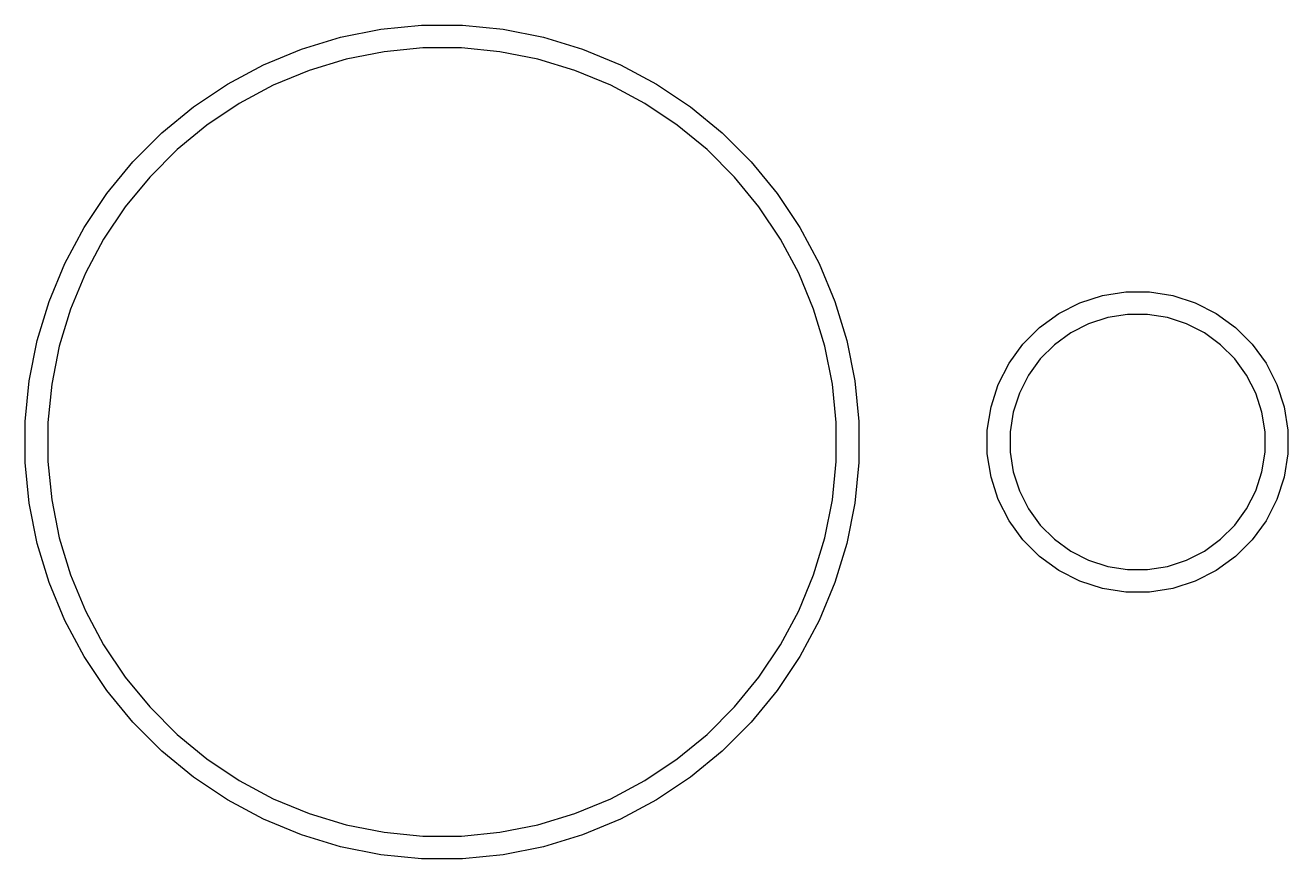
# Model space of a CAD drawing. Header units: millimetres. Extents: x 120 to 180, y -156 to -28.
# Drawn here: x 128.4 to 139.3, y -81.6 to -74.4 of the extents above; entities that cross this region are included whole.
import ezdxf

# ---------------------------------------------------------------- set-up
doc = ezdxf.new("R2010")
doc.units = ezdxf.units.MM
doc.layers.add('F.Silkscreen', color=41, linetype='CONTINUOUS', true_color=0xf2eda1)

msp = doc.modelspace()

# ---------------------------------------------------------------- linework, layer by layer
at = {"layer": 'F.Silkscreen', "linetype": 'CONTINUOUS'}
for p, q in [((131.125271, -74.507887), (131.47177, -74.438965)), ((131.47177, -74.438965), (131.823356, -74.404336)), ((131.823356, -74.404336), (132.176644, -74.404336)), ((132.176644, -74.404336), (132.52823, -74.438965)), ((132.52823, -74.438965), (132.874729, -74.507887)), ((130.787197, -74.610441), (131.125271, -74.507887)), ((131.832969, -74.6), (131.500515, -74.632744)), ((132.167031, -74.6), (131.832969, -74.6)), ((132.499485, -74.632744), (132.167031, -74.6)), ((132.874729, -74.507887), (133.212803, -74.610441)), ((130.460802, -74.745639), (130.787197, -74.610441)), ((131.172871, -74.697917), (130.853193, -74.79489)), ((131.500515, -74.632744), (131.172871, -74.697917)), ((132.827129, -74.697917), (132.499485, -74.632744)), ((133.146807, -74.79489), (132.827129, -74.697917)), ((133.212803, -74.610441), (133.539198, -74.745639)), ((130.14923, -74.912177), (130.460802, -74.745639)), ((130.853193, -74.79489), (130.54456, -74.92273)), ((133.45544, -74.92273), (133.146807, -74.79489)), ((133.539198, -74.745639), (133.85077, -74.912177)), ((129.855483, -75.108453), (130.14923, -74.912177)), ((130.54456, -74.92273), (130.249943, -75.080206)), ((133.750057, -75.080206), (133.45544, -74.92273)), ((133.85077, -74.912177), (134.144517, -75.108453)), ((129.582388, -75.332576), (129.855483, -75.108453)), ((130.249943, -75.080206), (129.97218, -75.265801)), ((134.02782, -75.265801), (133.750057, -75.080206)), ((134.144517, -75.108453), (134.417612, -75.332576)), ((129.332576, -75.582388), (129.582388, -75.332576)), ((129.97218, -75.265801), (129.713946, -75.477728)), ((134.286054, -75.477728), (134.02782, -75.265801)), ((134.417612, -75.332576), (134.667424, -75.582388)), ((129.713946, -75.477728), (129.477728, -75.713946)), ((134.522272, -75.713946), (134.286054, -75.477728)), ((129.108453, -75.855483), (129.332576, -75.582388)), ((134.667424, -75.582388), (134.891547, -75.855483)), ((129.477728, -75.713946), (129.265801, -75.97218)), ((134.734199, -75.97218), (134.522272, -75.713946)), ((128.912177, -76.14923), (129.108453, -75.855483)), ((134.891547, -75.855483), (135.087823, -76.14923)), ((129.265801, -75.97218), (129.080206, -76.249943)), ((134.919794, -76.249943), (134.734199, -75.97218)), ((128.745639, -76.460802), (128.912177, -76.14923)), ((135.087823, -76.14923), (135.254361, -76.460802)), ((129.080206, -76.249943), (128.92273, -76.54456)), ((135.07727, -76.54456), (134.919794, -76.249943)), ((128.610441, -76.787197), (128.745639, -76.460802)), ((128.92273, -76.54456), (128.79489, -76.853193)), ((135.20511, -76.853193), (135.07727, -76.54456)), ((135.254361, -76.460802), (135.389559, -76.787197)), ((137.502512, -76.798957), (137.696521, -76.735919)), ((137.696521, -76.735919), (137.898003, -76.704007)), ((137.898003, -76.704007), (138.101997, -76.704007)), ((138.101997, -76.704007), (138.303479, -76.735919)), ((138.303479, -76.735919), (138.497488, -76.798957)), ((128.507887, -77.125271), (128.610441, -76.787197)), ((128.79489, -76.853193), (128.697917, -77.172871)), ((135.302083, -77.172871), (135.20511, -76.853193)), ((135.389559, -76.787197), (135.492113, -77.125271)), ((137.155718, -77.011472), (137.320752, -76.891568)), ((137.320752, -76.891568), (137.502512, -76.798957)), ((138.497488, -76.798957), (138.679248, -76.891568)), ((138.679248, -76.891568), (138.844282, -77.011472)), ((137.577747, -76.98059), (137.423475, -77.059196)), ((137.742416, -76.927086), (137.577747, -76.98059)), ((137.913428, -76.9), (137.742416, -76.927086)), ((138.086572, -76.9), (137.913428, -76.9)), ((138.257584, -76.927086), (138.086572, -76.9)), ((138.422253, -76.98059), (138.257584, -76.927086)), ((138.576525, -77.059196), (138.422253, -76.98059)), ((137.011472, -77.155718), (137.155718, -77.011472)), ((137.423475, -77.059196), (137.283398, -77.160967)), ((138.716602, -77.160967), (138.576525, -77.059196)), ((138.844282, -77.011472), (138.988528, -77.155718)), ((128.438965, -77.47177), (128.507887, -77.125271)), ((128.697917, -77.172871), (128.632744, -77.500515)), ((135.367256, -77.500515), (135.302083, -77.172871)), ((135.492113, -77.125271), (135.561035, -77.47177)), ((136.891568, -77.320752), (137.011472, -77.155718)), ((137.283398, -77.160967), (137.160967, -77.283398)), ((138.839033, -77.283398), (138.716602, -77.160967)), ((138.988528, -77.155718), (139.108432, -77.320752)), ((136.798957, -77.502512), (136.891568, -77.320752)), ((137.160967, -77.283398), (137.059196, -77.423475)), ((138.940804, -77.423475), (138.839033, -77.283398)), ((139.108432, -77.320752), (139.201043, -77.502512)), ((137.059196, -77.423475), (136.98059, -77.577747)), ((139.01941, -77.577747), (138.940804, -77.423475)), ((128.404336, -77.823356), (128.438965, -77.47177)), ((128.632744, -77.500515), (128.6, -77.832969)), ((135.4, -77.832969), (135.367256, -77.500515)), ((135.561035, -77.47177), (135.595664, -77.823356)), ((136.735919, -77.696521), (136.798957, -77.502512)), ((139.201043, -77.502512), (139.264081, -77.696521)), ((136.98059, -77.577747), (136.927086, -77.742416)), ((139.072914, -77.742416), (139.01941, -77.577747)), ((136.704007, -77.898003), (136.735919, -77.696521)), ((136.927086, -77.742416), (136.9, -77.913428)), ((139.1, -77.913428), (139.072914, -77.742416)), ((139.264081, -77.696521), (139.295993, -77.898003)), ((128.404336, -77.832969), (128.404336, -77.823356)), ((128.404336, -78.176644), (128.404336, -77.832969)), ((128.6, -77.832969), (128.6, -78.167031)), ((135.4, -78.167031), (135.4, -77.832969)), ((135.595664, -77.823356), (135.595664, -78.176644)), ((136.704007, -77.913428), (136.704007, -77.898003)), ((136.704007, -78.101997), (136.704007, -77.913428)), ((136.9, -77.913428), (136.9, -78.086572)), ((139.1, -78.086572), (139.1, -77.913428)), ((139.295993, -77.898003), (139.295993, -78.101997)), ((136.9, -78.086572), (136.927086, -78.257584)), ((139.072914, -78.257584), (139.1, -78.086572)), ((128.438965, -78.52823), (128.404336, -78.176644)), ((128.6, -78.167031), (128.632744, -78.499485)), ((135.367256, -78.499485), (135.4, -78.167031)), ((135.595664, -78.176644), (135.561035, -78.52823)), ((136.735919, -78.303479), (136.704007, -78.101997)), ((139.295993, -78.101997), (139.264081, -78.303479)), ((136.798957, -78.497488), (136.735919, -78.303479)), ((136.927086, -78.257584), (136.98059, -78.422253)), ((139.01941, -78.422253), (139.072914, -78.257584)), ((139.264081, -78.303479), (139.201043, -78.497488)), ((128.507887, -78.874729), (128.438965, -78.52823)), ((128.632744, -78.499485), (128.697917, -78.827129)), ((135.302083, -78.827129), (135.367256, -78.499485)), ((135.561035, -78.52823), (135.492113, -78.874729)), ((136.891568, -78.679248), (136.798957, -78.497488)), ((136.98059, -78.422253), (137.059196, -78.576525)), ((138.940804, -78.576525), (139.01941, -78.422253)), ((139.201043, -78.497488), (139.108432, -78.679248)), ((137.059196, -78.576525), (137.160967, -78.716602)), ((138.839033, -78.716602), (138.940804, -78.576525)), ((137.011472, -78.844282), (136.891568, -78.679248)), ((137.160967, -78.716602), (137.283398, -78.839033)), ((138.716602, -78.839033), (138.839033, -78.716602)), ((139.108432, -78.679248), (138.988528, -78.844282)), ((128.697917, -78.827129), (128.79489, -79.146807)), ((135.20511, -79.146807), (135.302083, -78.827129)), ((137.155718, -78.988528), (137.011472, -78.844282)), ((137.283398, -78.839033), (137.423475, -78.940804)), ((138.576525, -78.940804), (138.716602, -78.839033)), ((138.988528, -78.844282), (138.844282, -78.988528)), ((128.610441, -79.212803), (128.507887, -78.874729)), ((135.492113, -78.874729), (135.389559, -79.212803)), ((137.423475, -78.940804), (137.577747, -79.01941)), ((138.422253, -79.01941), (138.576525, -78.940804)), ((137.320752, -79.108432), (137.155718, -78.988528)), ((137.577747, -79.01941), (137.742416, -79.072914)), ((137.742416, -79.072914), (137.913428, -79.1)), ((138.086572, -79.1), (138.257584, -79.072914)), ((138.257584, -79.072914), (138.422253, -79.01941)), ((138.844282, -78.988528), (138.679248, -79.108432)), ((128.79489, -79.146807), (128.92273, -79.45544)), ((135.07727, -79.45544), (135.20511, -79.146807)), ((137.502512, -79.201043), (137.320752, -79.108432)), ((137.913428, -79.1), (138.086572, -79.1)), ((138.679248, -79.108432), (138.497488, -79.201043)), ((128.745639, -79.539198), (128.610441, -79.212803)), ((135.389559, -79.212803), (135.254361, -79.539198)), ((137.696521, -79.264081), (137.502512, -79.201043)), ((137.898003, -79.295993), (137.696521, -79.264081)), ((138.303479, -79.264081), (138.101997, -79.295993)), ((138.497488, -79.201043), (138.303479, -79.264081)), ((138.101997, -79.295993), (137.898003, -79.295993)), ((128.92273, -79.45544), (129.080206, -79.750057)), ((134.919794, -79.750057), (135.07727, -79.45544)), ((128.912177, -79.85077), (128.745639, -79.539198)), ((135.254361, -79.539198), (135.087823, -79.85077)), ((129.080206, -79.750057), (129.265801, -80.02782)), ((134.734199, -80.02782), (134.919794, -79.750057)), ((129.108453, -80.144517), (128.912177, -79.85077)), ((135.087823, -79.85077), (134.891547, -80.144517)), ((129.265801, -80.02782), (129.477728, -80.286054)), ((134.522272, -80.286054), (134.734199, -80.02782)), ((129.332576, -80.417612), (129.108453, -80.144517)), ((134.891547, -80.144517), (134.667424, -80.417612)), ((129.477728, -80.286054), (129.713946, -80.522272)), ((134.286054, -80.522272), (134.522272, -80.286054)), ((129.582388, -80.667424), (129.332576, -80.417612)), ((134.667424, -80.417612), (134.417612, -80.667424)), ((129.713946, -80.522272), (129.97218, -80.734199)), ((134.02782, -80.734199), (134.286054, -80.522272)), ((129.855483, -80.891547), (129.582388, -80.667424)), ((134.417612, -80.667424), (134.144517, -80.891547)), ((129.97218, -80.734199), (130.249943, -80.919794)), ((133.750057, -80.919794), (134.02782, -80.734199)), ((130.14923, -81.087823), (129.855483, -80.891547)), ((130.249943, -80.919794), (130.54456, -81.07727)), ((133.45544, -81.07727), (133.750057, -80.919794)), ((134.144517, -80.891547), (133.85077, -81.087823)), ((130.460802, -81.254361), (130.14923, -81.087823)), ((130.54456, -81.07727), (130.853193, -81.20511)), ((133.146807, -81.20511), (133.45544, -81.07727)), ((133.85077, -81.087823), (133.539198, -81.254361)), ((130.853193, -81.20511), (131.172871, -81.302083)), ((132.827129, -81.302083), (133.146807, -81.20511)), ((130.787197, -81.389559), (130.460802, -81.254361)), ((131.172871, -81.302083), (131.500515, -81.367256)), ((132.499485, -81.367256), (132.827129, -81.302083)), ((133.539198, -81.254361), (133.212803, -81.389559)), ((131.125271, -81.492113), (130.787197, -81.389559)), ((131.500515, -81.367256), (131.832969, -81.4)), ((131.832969, -81.4), (132.167031, -81.4)), ((132.167031, -81.4), (132.499485, -81.367256)), ((133.212803, -81.389559), (132.874729, -81.492113)), ((131.47177, -81.561035), (131.125271, -81.492113)), ((131.823356, -81.595664), (131.47177, -81.561035)), ((132.52823, -81.561035), (132.176644, -81.595664)), ((132.874729, -81.492113), (132.52823, -81.561035)), ((132.176644, -81.595664), (131.823356, -81.595664))]:
    msp.add_line(p, q, dxfattribs=at)

doc.saveas('drawing.dxf')
